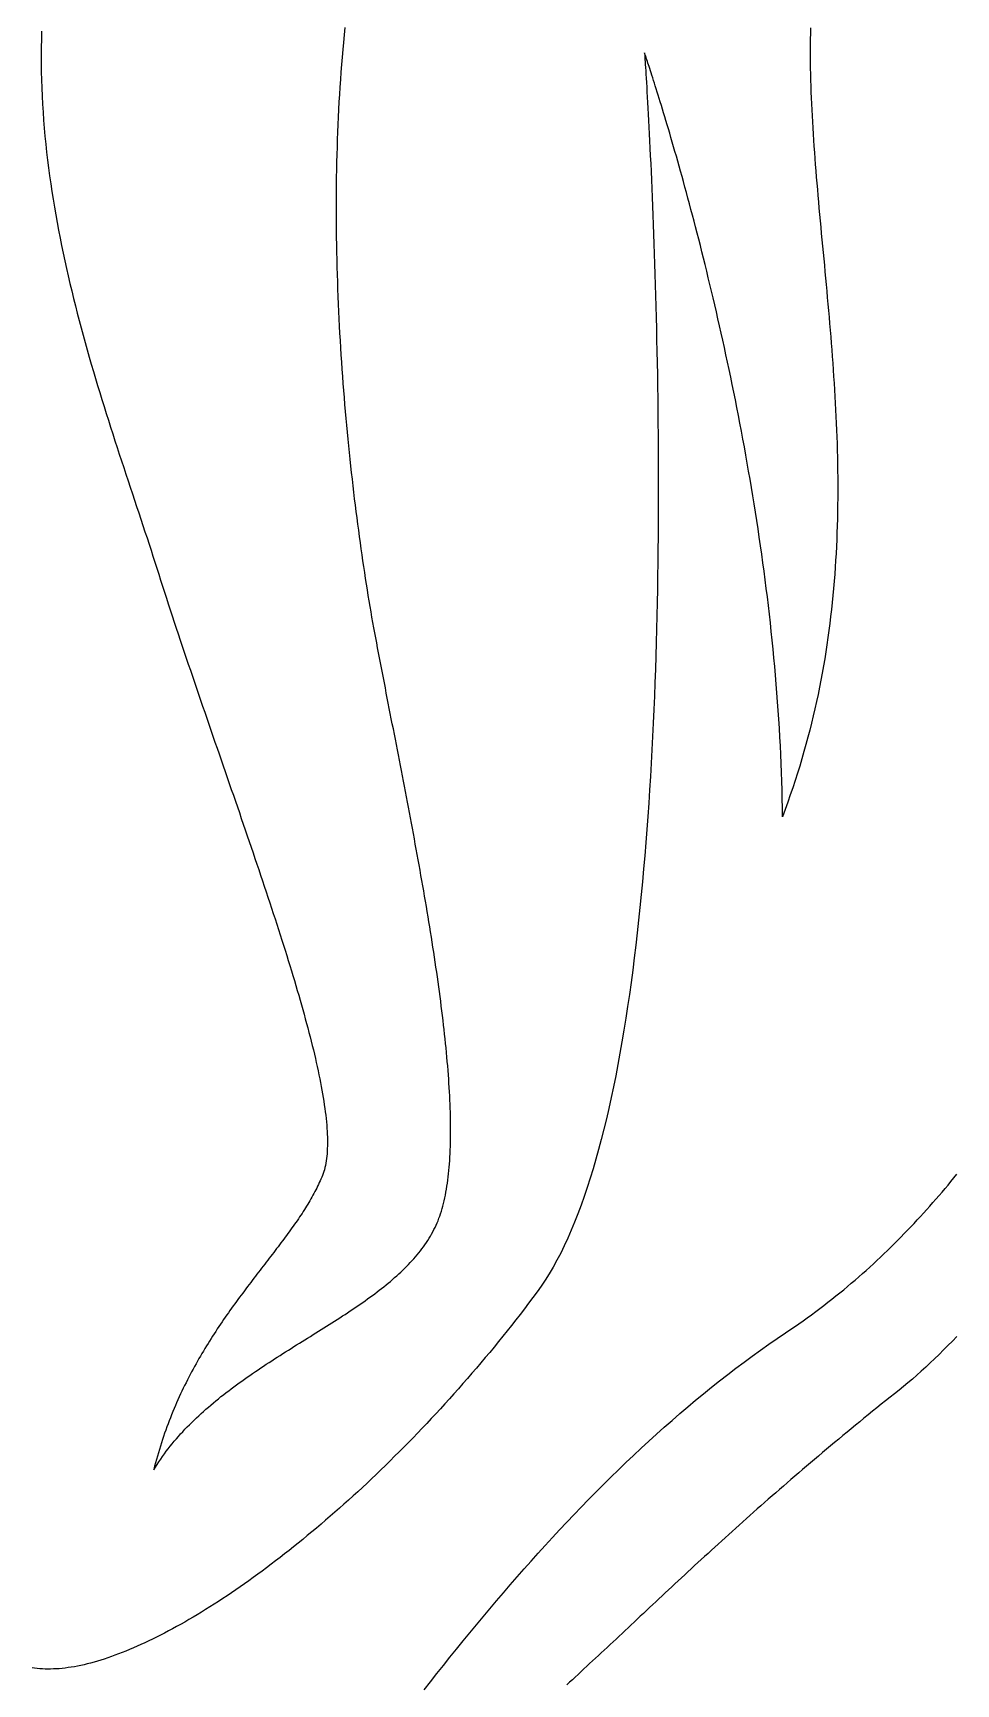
# Model space of a CAD drawing. Extents: x 5 to 105, y 2 to 136.
# Drawn here: x 23.48 to 29.66, y 107.98 to 119.05 of the extents above; entities that cross this region are included whole.
import ezdxf

# ---------------------------------------------------------------- set-up
doc = ezdxf.new("R2010")
doc.units = 0
doc.layers.get('0').update_dxf_attribs({"linetype": 'CONTINUOUS'})

msp = doc.modelspace()

# ---------------------------------------------------------------- linework, layer by layer
at = {"color": 7}
for points in [[(23.5334, 119.062, 0), (23.5319, 119.007, 0), (23.5309, 118.952, 0), (23.5305, 118.898, 0), (23.5307, 118.843, 0), (23.5314, 118.788, 0), (23.5327, 118.734, 0), (23.5346, 118.68, 0), (23.5369, 118.625, 0), (23.5398, 118.571, 0), (23.5432, 118.517, 0), (23.5471, 118.464, 0), (23.5515, 118.41, 0), (23.5563, 118.356, 0), (23.5616, 118.303, 0), (23.5674, 118.25, 0), (23.5736, 118.197, 0), (23.5802, 118.144, 0), (23.5872, 118.091, 0), (23.5947, 118.038, 0), (23.6025, 117.986, 0), (23.6107, 117.934, 0), (23.6193, 117.881, 0), (23.6283, 117.829, 0), (23.6376, 117.778, 0), (23.6473, 117.726, 0), (23.6573, 117.674, 0), (23.6676, 117.623, 0), (23.6782, 117.572, 0), (23.6891, 117.521, 0), (23.7003, 117.47, 0), (23.7117, 117.42, 0), (23.7234, 117.369, 0), (23.7354, 117.319, 0), (23.7476, 117.269, 0), (23.7601, 117.219, 0), (23.7727, 117.17, 0), (23.7856, 117.12, 0), (23.7987, 117.071, 0), (23.8119, 117.022, 0), (23.8253, 116.973, 0), (23.8389, 116.925, 0), (23.8527, 116.876, 0), (23.8665, 116.828, 0), (23.8805, 116.78, 0), (23.8947, 116.733, 0), (23.9089, 116.685, 0), (23.9232, 116.638, 0), (23.9376, 116.591, 0), (23.9521, 116.544, 0), (23.9667, 116.498, 0), (23.9813, 116.452, 0), (23.9959, 116.405, 0), (24.0106, 116.36, 0), (24.0253, 116.314, 0), (24.04, 116.269, 0), (24.0547, 116.224, 0), (24.0694, 116.179, 0), (24.084, 116.135, 0), (24.0986, 116.09, 0), (24.1132, 116.046, 0), (24.1277, 116.003, 0), (24.1422, 115.959, 0), (24.1565, 115.916, 0), (24.1708, 115.873, 0), (24.1849, 115.831, 0), (24.199, 115.788, 0), (24.2129, 115.746, 0), (24.2267, 115.704, 0), (24.2403, 115.663, 0), (24.2538, 115.622, 0), (24.2671, 115.581, 0), (24.2803, 115.54, 0), (24.2932, 115.5, 0), (24.3059, 115.46, 0)], [(25.7865, 114.925, 0), (25.7802, 114.959, 0), (25.7739, 114.992, 0), (25.7676, 115.027, 0), (25.7613, 115.061, 0), (25.7551, 115.096, 0), (25.7488, 115.132, 0), (25.7426, 115.168, 0), (25.7364, 115.204, 0), (25.7303, 115.241, 0), (25.7242, 115.278, 0), (25.7181, 115.316, 0), (25.712, 115.354, 0), (25.706, 115.392, 0), (25.7, 115.431, 0), (25.6941, 115.471, 0), (25.6882, 115.51, 0), (25.6824, 115.55, 0), (25.6766, 115.59, 0), (25.6708, 115.631, 0), (25.6652, 115.672, 0), (25.6596, 115.714, 0), (25.654, 115.755, 0), (25.6485, 115.797, 0), (25.6431, 115.84, 0), (25.6377, 115.883, 0), (25.6325, 115.926, 0), (25.6273, 115.969, 0), (25.6221, 116.013, 0), (25.6171, 116.056, 0), (25.6121, 116.101, 0), (25.6072, 116.145, 0), (25.6025, 116.19, 0), (25.5978, 116.235, 0), (25.5932, 116.28, 0), (25.5886, 116.326, 0), (25.5842, 116.372, 0), (25.5799, 116.418, 0), (25.5757, 116.464, 0), (25.5716, 116.511, 0), (25.5676, 116.557, 0), (25.5637, 116.604, 0), (25.56, 116.651, 0), (25.5563, 116.699, 0), (25.5528, 116.746, 0), (25.5494, 116.794, 0), (25.5461, 116.842, 0), (25.5429, 116.89, 0), (25.5399, 116.938, 0), (25.537, 116.987, 0), (25.5342, 117.035, 0), (25.5316, 117.084, 0), (25.5291, 117.133, 0), (25.5268, 117.182, 0), (25.5246, 117.231, 0), (25.5225, 117.281, 0), (25.5206, 117.33, 0), (25.5189, 117.38, 0), (25.5173, 117.429, 0), (25.5158, 117.479, 0), (25.5146, 117.529, 0), (25.5135, 117.579, 0), (25.5125, 117.629, 0), (25.5117, 117.679, 0), (25.5111, 117.729, 0), (25.5107, 117.779, 0), (25.5104, 117.83, 0), (25.5104, 117.88, 0), (25.5105, 117.93, 0), (25.5107, 117.981, 0), (25.5112, 118.031, 0), (25.5119, 118.082, 0), (25.5127, 118.132, 0), (25.5138, 118.182, 0), (25.515, 118.233, 0), (25.5165, 118.283, 0), (25.5181, 118.334, 0), (25.52, 118.384, 0), (25.522, 118.435, 0), (25.5243, 118.485, 0), (25.5268, 118.536, 0), (25.5294, 118.586, 0), (25.5324, 118.636, 0), (25.5355, 118.686, 0), (25.5388, 118.737, 0), (25.5424, 118.787, 0), (25.5462, 118.837, 0), (25.5503, 118.887, 0), (25.5545, 118.937, 0), (25.559, 118.986, 0), (25.5638, 119.036, 0), (25.5688, 119.086, 0)], [(28.6889, 119.084, 0), (28.688, 119.046, 0), (28.6873, 119.007, 0), (28.6869, 118.968, 0), (28.6867, 118.929, 0), (28.6868, 118.89, 0), (28.6871, 118.851, 0), (28.6876, 118.812, 0), (28.6884, 118.772, 0), (28.6893, 118.733, 0), (28.6905, 118.693, 0), (28.6919, 118.653, 0), (28.6934, 118.613, 0), (28.6951, 118.573, 0), (28.6971, 118.533, 0), (28.6991, 118.493, 0), (28.7014, 118.452, 0), (28.7038, 118.412, 0), (28.7063, 118.371, 0), (28.709, 118.33, 0), (28.7118, 118.289, 0), (28.7147, 118.248, 0), (28.7178, 118.207, 0), (28.721, 118.166, 0), (28.7243, 118.125, 0), (28.7276, 118.083, 0), (28.7311, 118.042, 0), (28.7347, 118, 0), (28.7383, 117.958, 0), (28.742, 117.916, 0), (28.7458, 117.874, 0), (28.7497, 117.832, 0), (28.7535, 117.79, 0), (28.7575, 117.747, 0), (28.7614, 117.705, 0), (28.7654, 117.662, 0), (28.7695, 117.62, 0), (28.7735, 117.577, 0), (28.7775, 117.534, 0), (28.7816, 117.491, 0), (28.7856, 117.448, 0), (28.7897, 117.405, 0), (28.7937, 117.362, 0), (28.7977, 117.318, 0), (28.8016, 117.275, 0), (28.8056, 117.231, 0), (28.8094, 117.188, 0), (28.8133, 117.144, 0), (28.817, 117.1, 0), (28.8207, 117.056, 0), (28.8243, 117.012, 0), (28.8279, 116.968, 0), (28.8313, 116.924, 0), (28.8347, 116.88, 0), (28.838, 116.835, 0), (28.8411, 116.791, 0), (28.8441, 116.746, 0), (28.8471, 116.701, 0), (28.8498, 116.657, 0), (28.8525, 116.612, 0), (28.855, 116.567, 0), (28.8573, 116.522, 0), (28.8595, 116.477, 0), (28.8616, 116.432, 0), (28.8634, 116.386, 0), (28.8651, 116.341, 0), (28.8666, 116.296, 0), (28.8679, 116.25, 0), (28.8691, 116.205, 0), (28.87, 116.159, 0), (28.8707, 116.113, 0), (28.8711, 116.068, 0), (28.8714, 116.022, 0), (28.8714, 115.976, 0), (28.8712, 115.93, 0), (28.8707, 115.884, 0), (28.87, 115.837, 0), (28.869, 115.791, 0), (28.8678, 115.745, 0), (28.8662, 115.698, 0), (28.8644, 115.652, 0), (28.8623, 115.606, 0), (28.86, 115.559, 0), (28.8573, 115.512, 0), (28.8543, 115.466, 0), (28.851, 115.419, 0), (28.8473, 115.372, 0), (28.8433, 115.325, 0), (28.839, 115.278, 0), (28.8344, 115.231, 0), (28.8294, 115.184, 0), (28.824, 115.137, 0), (28.8183, 115.089, 0), (28.8122, 115.042, 0), (28.8057, 114.995, 0), (28.7989, 114.947, 0), (28.7916, 114.9, 0), (28.784, 114.852, 0), (28.7759, 114.805, 0), (28.7675, 114.757, 0), (28.7586, 114.71, 0), (28.7493, 114.662, 0), (28.7395, 114.614, 0), (28.7293, 114.566, 0), (28.7187, 114.518, 0), (28.7076, 114.47, 0), (28.6961, 114.422, 0), (28.684, 114.374, 0), (28.6715, 114.326, 0), (28.6586, 114.278, 0), (28.6451, 114.23, 0), (28.6311, 114.182, 0), (28.6167, 114.133, 0), (28.6017, 114.085, 0), (28.5862, 114.037, 0), (28.5702, 113.988, 0), (28.5536, 113.94, 0), (28.5366, 113.892, 0), (28.5189, 113.843, 0), (28.5007, 113.794, 0)], [(27.5762, 118.915, 0), (27.5763, 118.914, 0), (27.5766, 118.91, 0), (27.577, 118.904, 0), (27.5776, 118.895, 0), (27.5783, 118.884, 0), (27.5791, 118.871, 0), (27.5802, 118.856, 0), (27.5813, 118.838, 0), (27.5826, 118.818, 0), (27.584, 118.796, 0), (27.5855, 118.772, 0), (27.5871, 118.745, 0), (27.5888, 118.717, 0), (27.5906, 118.686, 0), (27.5925, 118.654, 0), (27.5944, 118.619, 0), (27.5965, 118.583, 0), (27.5986, 118.544, 0), (27.6008, 118.504, 0), (27.603, 118.462, 0), (27.6053, 118.418, 0), (27.6076, 118.373, 0), (27.61, 118.325, 0), (27.6124, 118.276, 0), (27.6148, 118.226, 0), (27.6172, 118.173, 0), (27.6197, 118.119, 0), (27.6222, 118.064, 0), (27.6246, 118.007, 0), (27.6271, 117.948, 0), (27.6295, 117.888, 0), (27.632, 117.827, 0), (27.6344, 117.764, 0), (27.6367, 117.7, 0), (27.6391, 117.634, 0), (27.6413, 117.568, 0), (27.6436, 117.5, 0), (27.6458, 117.431, 0), (27.6479, 117.36, 0), (27.65, 117.289, 0), (27.6519, 117.216, 0), (27.6538, 117.142, 0), (27.6556, 117.067, 0), (27.6574, 116.992, 0), (27.659, 116.915, 0), (27.6605, 116.837, 0), (27.6619, 116.759, 0), (27.6632, 116.679, 0), (27.6643, 116.599, 0), (27.6653, 116.518, 0), (27.6662, 116.436, 0), (27.667, 116.353, 0), (27.6676, 116.27, 0), (27.668, 116.186, 0), (27.6683, 116.102, 0), (27.6684, 116.017, 0), (27.6683, 115.931, 0), (27.6681, 115.845, 0), (27.6676, 115.758, 0), (27.667, 115.671, 0), (27.6662, 115.583, 0), (27.6651, 115.495, 0), (27.6639, 115.407, 0), (27.6624, 115.318, 0), (27.6607, 115.229, 0), (27.6588, 115.14, 0), (27.6567, 115.051, 0), (27.6543, 114.961, 0), (27.6516, 114.871, 0), (27.6487, 114.782, 0), (27.6455, 114.692, 0), (27.6421, 114.602, 0), (27.6384, 114.512, 0), (27.6344, 114.422, 0), (27.6301, 114.332, 0), (27.6255, 114.242, 0), (27.6206, 114.153, 0), (27.6154, 114.063, 0), (27.6099, 113.974, 0), (27.6041, 113.885, 0), (27.598, 113.796, 0), (27.5915, 113.708, 0), (27.5847, 113.62, 0), (27.5775, 113.532, 0), (27.57, 113.445, 0), (27.5621, 113.358, 0), (27.5539, 113.272, 0), (27.5453, 113.186, 0), (27.5364, 113.1, 0), (27.527, 113.016, 0), (27.5173, 112.932, 0), (27.5071, 112.848, 0), (27.4966, 112.765, 0), (27.4857, 112.683, 0), (27.4743, 112.602, 0), (27.4625, 112.522, 0), (27.4503, 112.442, 0), (27.4377, 112.363, 0), (27.4247, 112.285, 0), (27.4111, 112.208, 0), (27.3972, 112.132, 0), (27.3828, 112.057, 0), (27.3679, 111.983, 0), (27.3525, 111.91, 0), (27.3367, 111.838, 0), (27.3204, 111.768, 0), (27.3036, 111.698, 0), (27.2863, 111.63, 0), (27.2685, 111.563, 0), (27.2502, 111.497, 0), (27.2314, 111.433, 0), (27.2121, 111.369, 0), (27.1923, 111.308, 0), (27.1719, 111.247, 0), (27.151, 111.188, 0), (27.1295, 111.131, 0), (27.1075, 111.075, 0), (27.0849, 111.021, 0), (27.0618, 110.968, 0), (27.0381, 110.917, 0), (27.0138, 110.867, 0), (26.9889, 110.82, 0), (26.9635, 110.774, 0), (26.9374, 110.729, 0), (26.9108, 110.687, 0), (26.8835, 110.646, 0), (26.8557, 110.607, 0)], [(28.5007, 113.794, 0), (28.5001, 113.854, 0), (28.4991, 113.913, 0), (28.4978, 113.972, 0), (28.4962, 114.032, 0), (28.4943, 114.091, 0), (28.4921, 114.15, 0), (28.4896, 114.21, 0), (28.4868, 114.269, 0), (28.4837, 114.328, 0), (28.4803, 114.388, 0), (28.4767, 114.447, 0), (28.4728, 114.506, 0), (28.4686, 114.565, 0), (28.4641, 114.624, 0), (28.4594, 114.683, 0), (28.4545, 114.742, 0), (28.4493, 114.801, 0), (28.4438, 114.86, 0), (28.4382, 114.918, 0), (28.4323, 114.977, 0), (28.4261, 115.035, 0), (28.4198, 115.093, 0), (28.4133, 115.151, 0), (28.4065, 115.209, 0), (28.3995, 115.267, 0), (28.3924, 115.325, 0), (28.385, 115.382, 0), (28.3775, 115.44, 0), (28.3697, 115.497, 0), (28.3618, 115.554, 0), (28.3538, 115.61, 0), (28.3455, 115.667, 0), (28.3371, 115.723, 0), (28.3286, 115.779, 0), (28.3199, 115.835, 0), (28.311, 115.891, 0), (28.302, 115.946, 0), (28.2929, 116.001, 0), (28.2836, 116.056, 0), (28.2742, 116.111, 0), (28.2647, 116.165, 0), (28.2551, 116.219, 0), (28.2454, 116.273, 0), (28.2356, 116.326, 0), (28.2256, 116.379, 0), (28.2156, 116.432, 0), (28.2055, 116.484, 0), (28.1953, 116.537, 0), (28.1851, 116.588, 0), (28.1747, 116.64, 0), (28.1643, 116.691, 0), (28.1539, 116.741, 0), (28.1433, 116.792, 0), (28.1328, 116.842, 0), (28.1221, 116.891, 0), (28.1115, 116.94, 0), (28.1008, 116.989, 0), (28.0901, 117.037, 0), (28.0793, 117.085, 0), (28.0685, 117.133, 0), (28.0577, 117.18, 0), (28.047, 117.226, 0), (28.0362, 117.273, 0), (28.0254, 117.318, 0), (28.0146, 117.363, 0), (28.0038, 117.408, 0), (27.993, 117.452, 0), (27.9823, 117.496, 0), (27.9716, 117.539, 0), (27.9609, 117.582, 0), (27.9502, 117.624, 0), (27.9396, 117.666, 0), (27.9291, 117.707, 0), (27.9186, 117.748, 0), (27.9082, 117.788, 0), (27.8978, 117.827, 0), (27.8875, 117.866, 0), (27.8772, 117.904, 0), (27.8671, 117.942, 0), (27.857, 117.979, 0), (27.8471, 118.016, 0), (27.8372, 118.052, 0), (27.8274, 118.087, 0), (27.8177, 118.122, 0), (27.8082, 118.156, 0), (27.7987, 118.19, 0), (27.7894, 118.222, 0), (27.7802, 118.255, 0), (27.7711, 118.286, 0), (27.7622, 118.317, 0), (27.7534, 118.347, 0), (27.7448, 118.377, 0), (27.7363, 118.405, 0), (27.728, 118.433, 0), (27.7198, 118.461, 0), (27.7118, 118.487, 0), (27.704, 118.513, 0), (27.6963, 118.539, 0), (27.6889, 118.563, 0), (27.6816, 118.587, 0), (27.6745, 118.61, 0), (27.6677, 118.632, 0), (27.661, 118.653, 0), (27.6545, 118.674, 0), (27.6483, 118.694, 0), (27.6423, 118.713, 0), (27.6365, 118.731, 0), (27.6309, 118.749, 0), (27.6256, 118.765, 0), (27.6205, 118.781, 0), (27.6157, 118.796, 0), (27.6111, 118.81, 0), (27.6068, 118.823, 0), (27.6027, 118.836, 0), (27.5989, 118.847, 0), (27.5954, 118.858, 0), (27.5922, 118.868, 0), (27.5892, 118.876, 0), (27.5865, 118.884, 0), (27.5842, 118.891, 0), (27.5821, 118.898, 0), (27.5803, 118.903, 0), (27.5788, 118.907, 0), (27.5777, 118.91, 0), (27.5769, 118.913, 0), (27.5764, 118.914, 0), (27.5762, 118.915, 0)], [(24.3059, 115.46, 0), (24.3186, 115.42, 0), (24.3314, 115.38, 0), (24.3442, 115.34, 0), (24.3572, 115.3, 0), (24.3702, 115.26, 0), (24.3832, 115.22, 0), (24.3964, 115.18, 0), (24.4096, 115.14, 0), (24.4229, 115.099, 0), (24.4362, 115.059, 0), (24.4496, 115.019, 0), (24.4631, 114.978, 0), (24.4766, 114.938, 0), (24.4901, 114.898, 0), (24.5037, 114.857, 0), (24.5173, 114.817, 0), (24.531, 114.777, 0), (24.5446, 114.736, 0), (24.5583, 114.696, 0), (24.5721, 114.656, 0), (24.5858, 114.615, 0), (24.5996, 114.575, 0), (24.6134, 114.535, 0), (24.6272, 114.495, 0), (24.641, 114.454, 0), (24.6548, 114.414, 0), (24.6685, 114.374, 0), (24.6823, 114.334, 0), (24.6961, 114.294, 0), (24.7099, 114.254, 0), (24.7236, 114.215, 0), (24.7373, 114.175, 0), (24.7511, 114.135, 0), (24.7647, 114.096, 0), (24.7784, 114.056, 0), (24.792, 114.017, 0), (24.8056, 113.977, 0), (24.8191, 113.938, 0), (24.8326, 113.899, 0), (24.846, 113.86, 0), (24.8594, 113.821, 0), (24.8727, 113.782, 0), (24.886, 113.743, 0), (24.8992, 113.705, 0), (24.9123, 113.666, 0), (24.9254, 113.628, 0), (24.9384, 113.59, 0), (24.9513, 113.552, 0), (24.9641, 113.514, 0), (24.9769, 113.476, 0), (24.9895, 113.439, 0), (25.0021, 113.402, 0), (25.0146, 113.364, 0), (25.0269, 113.327, 0), (25.0392, 113.29, 0), (25.0514, 113.254, 0), (25.0634, 113.217, 0), (25.0753, 113.181, 0), (25.0871, 113.145, 0), (25.0988, 113.109, 0), (25.1104, 113.073, 0), (25.1219, 113.038, 0), (25.1332, 113.002, 0), (25.1443, 112.967, 0), (25.1554, 112.932, 0), (25.1663, 112.898, 0), (25.177, 112.863, 0), (25.1876, 112.829, 0), (25.198, 112.795, 0), (25.2083, 112.761, 0), (25.2184, 112.728, 0), (25.2284, 112.695, 0), (25.2382, 112.662, 0), (25.2478, 112.629, 0), (25.2572, 112.597, 0), (25.2665, 112.564, 0), (25.2756, 112.533, 0), (25.2844, 112.501, 0), (25.2932, 112.47, 0), (25.3017, 112.439, 0), (25.31, 112.408, 0), (25.3181, 112.377, 0), (25.326, 112.347, 0), (25.3337, 112.317, 0), (25.3412, 112.288, 0), (25.3484, 112.259, 0), (25.3555, 112.23, 0), (25.3623, 112.201, 0), (25.3689, 112.173, 0), (25.3753, 112.145, 0), (25.3814, 112.118, 0), (25.3873, 112.09, 0), (25.393, 112.064, 0), (25.3984, 112.037, 0), (25.4036, 112.011, 0), (25.4085, 111.985, 0), (25.4131, 111.96, 0), (25.4175, 111.935, 0), (25.4217, 111.91, 0), (25.4255, 111.886, 0), (25.4291, 111.862, 0), (25.4325, 111.838, 0), (25.4355, 111.815, 0), (25.4383, 111.792, 0), (25.4408, 111.77, 0), (25.443, 111.748, 0), (25.4449, 111.726, 0), (25.4465, 111.705, 0), (25.4478, 111.684, 0), (25.4489, 111.664, 0), (25.4496, 111.644, 0), (25.45, 111.625, 0), (25.45, 111.606, 0), (25.4498, 111.587, 0), (25.4493, 111.569, 0), (25.4484, 111.552, 0), (25.4472, 111.534, 0), (25.4457, 111.518, 0), (25.4438, 111.501, 0), (25.4416, 111.486, 0), (25.439, 111.47, 0), (25.4361, 111.455, 0), (25.4329, 111.441, 0), (25.4293, 111.427, 0), (25.4254, 111.414, 0), (25.421, 111.401, 0), (25.4164, 111.388, 0)], [(26.1978, 111.101, 0), (26.2035, 111.116, 0), (26.209, 111.132, 0), (26.2142, 111.149, 0), (26.2192, 111.166, 0), (26.224, 111.183, 0), (26.2286, 111.201, 0), (26.2329, 111.219, 0), (26.237, 111.238, 0), (26.2409, 111.257, 0), (26.2446, 111.276, 0), (26.248, 111.296, 0), (26.2513, 111.316, 0), (26.2543, 111.336, 0), (26.2572, 111.357, 0), (26.2598, 111.378, 0), (26.2622, 111.399, 0), (26.2644, 111.421, 0), (26.2665, 111.443, 0), (26.2683, 111.465, 0), (26.2699, 111.488, 0), (26.2713, 111.511, 0), (26.2726, 111.535, 0), (26.2736, 111.559, 0), (26.2745, 111.583, 0), (26.2752, 111.607, 0), (26.2757, 111.632, 0), (26.276, 111.657, 0), (26.2762, 111.682, 0), (26.2762, 111.707, 0), (26.276, 111.733, 0), (26.2756, 111.759, 0), (26.2751, 111.786, 0), (26.2744, 111.812, 0), (26.2735, 111.839, 0), (26.2725, 111.867, 0), (26.2713, 111.894, 0), (26.2699, 111.922, 0), (26.2684, 111.95, 0), (26.2668, 111.978, 0), (26.265, 112.007, 0), (26.263, 112.035, 0), (26.2609, 112.064, 0), (26.2587, 112.093, 0), (26.2563, 112.123, 0), (26.2538, 112.152, 0), (26.2512, 112.182, 0), (26.2484, 112.212, 0), (26.2454, 112.243, 0), (26.2424, 112.273, 0), (26.2392, 112.304, 0), (26.2359, 112.335, 0), (26.2325, 112.366, 0), (26.2289, 112.397, 0), (26.2253, 112.428, 0), (26.2215, 112.46, 0), (26.2176, 112.492, 0), (26.2136, 112.524, 0), (26.2094, 112.556, 0), (26.2052, 112.588, 0), (26.2009, 112.621, 0), (26.1964, 112.653, 0), (26.1919, 112.686, 0), (26.1873, 112.719, 0), (26.1825, 112.752, 0), (26.1777, 112.785, 0), (26.1728, 112.818, 0), (26.1678, 112.852, 0), (26.1627, 112.885, 0), (26.1575, 112.919, 0), (26.1522, 112.953, 0), (26.1468, 112.987, 0), (26.1414, 113.021, 0), (26.1359, 113.055, 0), (26.1303, 113.089, 0), (26.1247, 113.123, 0), (26.119, 113.158, 0), (26.1132, 113.192, 0), (26.1073, 113.227, 0), (26.1014, 113.261, 0), (26.0954, 113.296, 0), (26.0894, 113.331, 0), (26.0833, 113.365, 0), (26.0771, 113.4, 0), (26.0709, 113.435, 0), (26.0647, 113.47, 0), (26.0584, 113.505, 0), (26.052, 113.54, 0), (26.0456, 113.575, 0), (26.0392, 113.61, 0), (26.0327, 113.646, 0), (26.0262, 113.681, 0), (26.0197, 113.716, 0), (26.0131, 113.751, 0), (26.0065, 113.786, 0), (25.9999, 113.822, 0), (25.9932, 113.857, 0), (25.9865, 113.892, 0), (25.9799, 113.927, 0), (25.9731, 113.962, 0), (25.9664, 113.998, 0), (25.9597, 114.033, 0), (25.9529, 114.068, 0), (25.9461, 114.103, 0), (25.9393, 114.138, 0), (25.9326, 114.173, 0), (25.9258, 114.208, 0), (25.919, 114.243, 0), (25.9122, 114.278, 0), (25.9054, 114.313, 0), (25.8986, 114.347, 0), (25.8919, 114.382, 0), (25.8851, 114.417, 0), (25.8784, 114.451, 0), (25.8716, 114.486, 0), (25.8649, 114.52, 0), (25.8582, 114.555, 0), (25.8516, 114.589, 0), (25.8449, 114.623, 0), (25.8383, 114.657, 0), (25.8317, 114.691, 0), (25.8251, 114.725, 0), (25.8186, 114.759, 0), (25.8121, 114.792, 0), (25.8056, 114.826, 0), (25.7992, 114.859, 0), (25.7928, 114.892, 0), (25.7865, 114.925, 0)], [(25.4164, 111.388, 0), (25.4114, 111.376, 0), (25.4063, 111.364, 0), (25.401, 111.352, 0), (25.3956, 111.34, 0), (25.3899, 111.328, 0), (25.3842, 111.316, 0), (25.3782, 111.304, 0), (25.3721, 111.292, 0), (25.3658, 111.28, 0), (25.3594, 111.268, 0), (25.3529, 111.255, 0), (25.3462, 111.243, 0), (25.3393, 111.231, 0), (25.3323, 111.219, 0), (25.3252, 111.207, 0), (25.3179, 111.195, 0), (25.3105, 111.183, 0), (25.303, 111.171, 0), (25.2953, 111.159, 0), (25.2876, 111.146, 0), (25.2797, 111.134, 0), (25.2716, 111.122, 0), (25.2635, 111.11, 0), (25.2552, 111.098, 0), (25.2468, 111.085, 0), (25.2384, 111.073, 0), (25.2298, 111.061, 0), (25.2211, 111.048, 0), (25.2123, 111.036, 0), (25.2034, 111.024, 0), (25.1944, 111.011, 0), (25.1853, 110.999, 0), (25.1761, 110.986, 0), (25.1669, 110.974, 0), (25.1575, 110.961, 0), (25.1481, 110.949, 0), (25.1386, 110.936, 0), (25.129, 110.923, 0), (25.1193, 110.91, 0), (25.1096, 110.898, 0), (25.0998, 110.885, 0), (25.0899, 110.872, 0), (25.0799, 110.859, 0), (25.0699, 110.846, 0), (25.0599, 110.833, 0), (25.0497, 110.82, 0), (25.0396, 110.806, 0), (25.0293, 110.793, 0), (25.0191, 110.78, 0), (25.0088, 110.767, 0), (24.9984, 110.753, 0), (24.988, 110.74, 0), (24.9775, 110.726, 0), (24.9671, 110.712, 0), (24.9566, 110.699, 0), (24.946, 110.685, 0), (24.9354, 110.671, 0), (24.9248, 110.657, 0), (24.9142, 110.643, 0), (24.9036, 110.629, 0), (24.8929, 110.615, 0), (24.8823, 110.6, 0), (24.8716, 110.586, 0), (24.8609, 110.572, 0), (24.8502, 110.557, 0), (24.8395, 110.542, 0), (24.8288, 110.528, 0), (24.8181, 110.513, 0), (24.8074, 110.498, 0), (24.7967, 110.483, 0), (24.7861, 110.468, 0), (24.7754, 110.453, 0), (24.7648, 110.437, 0), (24.7541, 110.422, 0), (24.7435, 110.406, 0), (24.7329, 110.391, 0), (24.7224, 110.375, 0), (24.7118, 110.359, 0), (24.7013, 110.343, 0), (24.6909, 110.327, 0), (24.6804, 110.311, 0), (24.67, 110.295, 0), (24.6597, 110.278, 0), (24.6494, 110.262, 0), (24.6391, 110.245, 0), (24.6289, 110.228, 0), (24.6187, 110.211, 0), (24.6086, 110.194, 0), (24.5986, 110.177, 0), (24.5886, 110.16, 0), (24.5786, 110.142, 0), (24.5688, 110.125, 0), (24.559, 110.107, 0), (24.5493, 110.089, 0), (24.5396, 110.071, 0), (24.53, 110.053, 0), (24.5205, 110.035, 0), (24.5111, 110.017, 0), (24.5018, 109.998, 0), (24.4926, 109.98, 0), (24.4834, 109.961, 0), (24.4743, 109.942, 0), (24.4654, 109.923, 0), (24.4565, 109.903, 0), (24.4477, 109.884, 0), (24.439, 109.864, 0), (24.4305, 109.845, 0), (24.422, 109.825, 0), (24.4137, 109.805, 0), (24.4054, 109.784, 0), (24.3973, 109.764, 0), (24.3893, 109.743, 0), (24.3814, 109.723, 0), (24.3737, 109.702, 0), (24.3661, 109.681, 0), (24.3586, 109.66, 0), (24.3512, 109.638, 0), (24.3439, 109.617, 0), (24.3369, 109.595, 0), (24.3299, 109.573, 0), (24.3231, 109.551, 0), (24.3164, 109.529, 0), (24.3099, 109.506, 0), (24.3035, 109.483, 0), (24.2973, 109.461, 0), (24.2912, 109.438, 0), (24.2853, 109.414, 0)], [(28.5213, 110.333, 0), (28.5511, 110.353, 0), (28.5806, 110.373, 0), (28.6098, 110.393, 0), (28.6387, 110.413, 0), (28.6672, 110.434, 0), (28.6955, 110.454, 0), (28.7235, 110.475, 0), (28.7511, 110.496, 0), (28.7785, 110.517, 0), (28.8056, 110.538, 0), (28.8325, 110.559, 0), (28.859, 110.58, 0), (28.8853, 110.601, 0), (28.9113, 110.622, 0), (28.9371, 110.644, 0), (28.9626, 110.665, 0), (28.9879, 110.687, 0), (29.0129, 110.708, 0), (29.0376, 110.73, 0), (29.0622, 110.752, 0), (29.0865, 110.774, 0), (29.1105, 110.796, 0), (29.1344, 110.818, 0), (29.158, 110.84, 0), (29.1814, 110.863, 0), (29.2046, 110.885, 0), (29.2276, 110.907, 0), (29.2504, 110.93, 0), (29.273, 110.953, 0), (29.2953, 110.975, 0), (29.3176, 110.998, 0), (29.3396, 111.021, 0), (29.3614, 111.044, 0), (29.3831, 111.067, 0), (29.4046, 111.09, 0), (29.4259, 111.113, 0), (29.447, 111.136, 0), (29.468, 111.159, 0), (29.4889, 111.183, 0), (29.5096, 111.206, 0), (29.5301, 111.23, 0), (29.5505, 111.253, 0), (29.5708, 111.277, 0), (29.5909, 111.3, 0), (29.6109, 111.324, 0), (29.6308, 111.348, 0), (29.6506, 111.372, 0), (29.6703, 111.396, 0)], [(24.2853, 109.414, 0), (24.2966, 109.433, 0), (24.3082, 109.451, 0), (24.32, 109.469, 0), (24.3321, 109.487, 0), (24.3444, 109.504, 0), (24.357, 109.522, 0), (24.3698, 109.539, 0), (24.3828, 109.556, 0), (24.3961, 109.573, 0), (24.4096, 109.589, 0), (24.4233, 109.606, 0), (24.4373, 109.622, 0), (24.4514, 109.639, 0), (24.4657, 109.655, 0), (24.4803, 109.67, 0), (24.495, 109.686, 0), (24.51, 109.702, 0), (24.5251, 109.717, 0), (24.5404, 109.732, 0), (24.5558, 109.747, 0), (24.5715, 109.762, 0), (24.5873, 109.777, 0), (24.6032, 109.792, 0), (24.6193, 109.806, 0), (24.6356, 109.821, 0), (24.652, 109.835, 0), (24.6686, 109.849, 0), (24.6853, 109.863, 0), (24.7021, 109.877, 0), (24.719, 109.891, 0), (24.7361, 109.905, 0), (24.7533, 109.918, 0), (24.7706, 109.932, 0), (24.788, 109.945, 0), (24.8055, 109.958, 0), (24.8231, 109.972, 0), (24.8408, 109.985, 0), (24.8586, 109.998, 0), (24.8765, 110.01, 0), (24.8944, 110.023, 0), (24.9124, 110.036, 0), (24.9305, 110.048, 0), (24.9486, 110.061, 0), (24.9668, 110.073, 0), (24.9851, 110.086, 0), (25.0034, 110.098, 0), (25.0218, 110.11, 0), (25.0401, 110.122, 0), (25.0586, 110.134, 0), (25.077, 110.146, 0), (25.0955, 110.158, 0), (25.114, 110.17, 0), (25.1325, 110.182, 0), (25.151, 110.194, 0), (25.1695, 110.206, 0), (25.188, 110.217, 0), (25.2065, 110.229, 0), (25.225, 110.241, 0), (25.2435, 110.252, 0), (25.262, 110.264, 0), (25.2804, 110.275, 0), (25.2988, 110.287, 0), (25.3172, 110.298, 0), (25.3356, 110.309, 0), (25.3539, 110.321, 0), (25.3721, 110.332, 0), (25.3903, 110.344, 0), (25.4084, 110.355, 0), (25.4265, 110.366, 0), (25.4445, 110.378, 0), (25.4624, 110.389, 0), (25.4802, 110.4, 0), (25.498, 110.412, 0), (25.5157, 110.423, 0), (25.5333, 110.434, 0), (25.5507, 110.446, 0), (25.5681, 110.457, 0), (25.5854, 110.468, 0), (25.6025, 110.48, 0), (25.6196, 110.491, 0), (25.6365, 110.502, 0), (25.6533, 110.514, 0), (25.6699, 110.525, 0), (25.6865, 110.537, 0), (25.7028, 110.548, 0), (25.7191, 110.56, 0), (25.7352, 110.572, 0), (25.7511, 110.583, 0), (25.7668, 110.595, 0), (25.7824, 110.607, 0), (25.7979, 110.619, 0), (25.8131, 110.63, 0), (25.8282, 110.642, 0), (25.843, 110.654, 0), (25.8577, 110.666, 0), (25.8722, 110.678, 0), (25.8865, 110.691, 0), (25.9006, 110.703, 0), (25.9145, 110.715, 0), (25.9281, 110.728, 0), (25.9416, 110.74, 0), (25.9548, 110.753, 0), (25.9678, 110.765, 0), (25.9805, 110.778, 0), (25.993, 110.791, 0), (26.0053, 110.804, 0), (26.0173, 110.817, 0), (26.0291, 110.83, 0), (26.0406, 110.843, 0), (26.0518, 110.856, 0), (26.0628, 110.87, 0), (26.0735, 110.883, 0), (26.0839, 110.897, 0), (26.0941, 110.91, 0), (26.1039, 110.924, 0), (26.1135, 110.938, 0), (26.1227, 110.952, 0), (26.1317, 110.967, 0), (26.1403, 110.981, 0), (26.1486, 110.995, 0), (26.1567, 111.01, 0), (26.1643, 111.025, 0), (26.1717, 111.04, 0), (26.1787, 111.055, 0), (26.1854, 111.07, 0), (26.1918, 111.085, 0), (26.1978, 111.101, 0)], [(26.8557, 110.607, 0), (26.8274, 110.569, 0), (26.799, 110.532, 0), (26.7705, 110.494, 0), (26.7418, 110.457, 0), (26.7131, 110.42, 0), (26.6841, 110.383, 0), (26.6551, 110.347, 0), (26.626, 110.31, 0), (26.5967, 110.274, 0), (26.5673, 110.238, 0), (26.5378, 110.202, 0), (26.5082, 110.167, 0), (26.4785, 110.132, 0), (26.4488, 110.096, 0), (26.4189, 110.062, 0), (26.3889, 110.027, 0), (26.3589, 109.993, 0), (26.3287, 109.958, 0), (26.2985, 109.924, 0), (26.2683, 109.891, 0), (26.2379, 109.857, 0), (26.2075, 109.824, 0), (26.177, 109.791, 0), (26.1465, 109.758, 0), (26.1159, 109.726, 0), (26.0853, 109.693, 0), (26.0546, 109.661, 0), (26.0239, 109.629, 0), (25.9932, 109.598, 0), (25.9624, 109.567, 0), (25.9316, 109.536, 0), (25.9007, 109.505, 0), (25.8699, 109.474, 0), (25.839, 109.444, 0), (25.8081, 109.414, 0), (25.7772, 109.384, 0), (25.7463, 109.355, 0), (25.7154, 109.326, 0), (25.6845, 109.297, 0), (25.6536, 109.268, 0), (25.6227, 109.24, 0), (25.5918, 109.212, 0), (25.5609, 109.184, 0), (25.5301, 109.157, 0), (25.4992, 109.13, 0), (25.4684, 109.103, 0), (25.4377, 109.076, 0), (25.4069, 109.05, 0), (25.3762, 109.024, 0), (25.3456, 108.998, 0), (25.315, 108.973, 0), (25.2845, 108.948, 0), (25.254, 108.923, 0), (25.2235, 108.899, 0), (25.1932, 108.874, 0), (25.1629, 108.851, 0), (25.1326, 108.827, 0), (25.1025, 108.804, 0), (25.0724, 108.781, 0), (25.0424, 108.758, 0), (25.0125, 108.736, 0), (24.9827, 108.714, 0), (24.9529, 108.693, 0), (24.9233, 108.671, 0), (24.8938, 108.65, 0), (24.8643, 108.63, 0), (24.835, 108.61, 0), (24.8058, 108.59, 0), (24.7767, 108.57, 0), (24.7478, 108.551, 0), (24.7189, 108.532, 0), (24.6902, 108.514, 0), (24.6616, 108.495, 0), (24.6332, 108.478, 0), (24.6049, 108.46, 0), (24.5767, 108.443, 0), (24.5487, 108.426, 0), (24.5209, 108.41, 0), (24.4932, 108.394, 0), (24.4656, 108.378, 0), (24.4382, 108.363, 0), (24.411, 108.348, 0), (24.384, 108.334, 0), (24.3571, 108.319, 0), (24.3304, 108.306, 0), (24.3039, 108.292, 0), (24.2776, 108.279, 0), (24.2515, 108.267, 0), (24.2255, 108.254, 0), (24.1998, 108.243, 0), (24.1742, 108.231, 0), (24.1489, 108.22, 0), (24.1238, 108.209, 0), (24.0989, 108.199, 0), (24.0742, 108.189, 0), (24.0497, 108.18, 0), (24.0254, 108.171, 0), (24.0014, 108.162, 0), (23.9776, 108.154, 0), (23.9541, 108.146, 0), (23.9308, 108.139, 0), (23.9077, 108.132, 0), (23.8849, 108.125, 0), (23.8623, 108.119, 0), (23.84, 108.113, 0), (23.818, 108.108, 0), (23.7962, 108.103, 0), (23.7746, 108.098, 0), (23.7534, 108.094, 0), (23.7324, 108.091, 0), (23.7117, 108.088, 0), (23.6913, 108.085, 0), (23.6712, 108.083, 0), (23.6513, 108.081, 0), (23.6318, 108.079, 0), (23.6126, 108.079, 0), (23.5936, 108.078, 0), (23.575, 108.078, 0), (23.5566, 108.078, 0), (23.5386, 108.079, 0), (23.5209, 108.081, 0), (23.5036, 108.082, 0), (23.4865, 108.085, 0), (23.4698, 108.087, 0)], [(26.0984, 107.939, 0), (26.1412, 107.994, 0), (26.1843, 108.049, 0), (26.2276, 108.103, 0), (26.2712, 108.158, 0), (26.3151, 108.212, 0), (26.3592, 108.267, 0), (26.4037, 108.321, 0), (26.4484, 108.375, 0), (26.4933, 108.429, 0), (26.5386, 108.483, 0), (26.5841, 108.537, 0), (26.6299, 108.59, 0), (26.676, 108.644, 0), (26.7224, 108.697, 0), (26.769, 108.75, 0), (26.8159, 108.803, 0), (26.8631, 108.855, 0), (26.9106, 108.908, 0), (26.9583, 108.96, 0), (27.0064, 109.012, 0), (27.0547, 109.063, 0), (27.1033, 109.114, 0), (27.1521, 109.165, 0), (27.2013, 109.216, 0), (27.2507, 109.266, 0), (27.3004, 109.316, 0), (27.3504, 109.365, 0), (27.4006, 109.414, 0), (27.4512, 109.463, 0), (27.502, 109.511, 0), (27.5531, 109.559, 0), (27.6045, 109.607, 0), (27.6562, 109.654, 0), (27.7081, 109.7, 0), (27.7603, 109.746, 0), (27.8129, 109.792, 0), (27.8657, 109.837, 0), (27.9187, 109.881, 0), (27.9721, 109.925, 0), (28.0257, 109.969, 0), (28.0797, 110.012, 0), (28.1339, 110.054, 0), (28.1884, 110.096, 0), (28.2432, 110.137, 0), (28.2982, 110.177, 0), (28.3536, 110.217, 0), (28.4092, 110.256, 0), (28.4651, 110.295, 0), (28.5213, 110.333, 0)], [(29.6702, 110.309, 0), (29.6402, 110.278, 0), (29.6103, 110.248, 0), (29.5805, 110.218, 0), (29.5507, 110.188, 0), (29.521, 110.159, 0), (29.4913, 110.131, 0), (29.4615, 110.103, 0), (29.4318, 110.076, 0), (29.402, 110.049, 0), (29.3722, 110.023, 0), (29.3423, 109.998, 0), (29.3123, 109.973, 0), (29.2823, 109.949, 0)], [(29.2823, 109.949, 0), (29.2522, 109.925, 0), (29.2224, 109.901, 0), (29.1927, 109.878, 0), (29.1633, 109.854, 0), (29.134, 109.831, 0), (29.1049, 109.807, 0), (29.0759, 109.784, 0), (29.0472, 109.76, 0), (29.0186, 109.737, 0), (28.9902, 109.714, 0), (28.9619, 109.69, 0), (28.9338, 109.667, 0), (28.9059, 109.644, 0), (28.8782, 109.621, 0), (28.8506, 109.598, 0), (28.8232, 109.575, 0), (28.796, 109.552, 0), (28.7689, 109.53, 0), (28.742, 109.507, 0), (28.7152, 109.484, 0), (28.6886, 109.462, 0), (28.6622, 109.439, 0), (28.6359, 109.417, 0), (28.6097, 109.394, 0), (28.5837, 109.372, 0), (28.5579, 109.35, 0), (28.5322, 109.327, 0), (28.5067, 109.305, 0), (28.4813, 109.283, 0), (28.456, 109.261, 0), (28.4309, 109.239, 0), (28.4059, 109.217, 0), (28.3811, 109.195, 0), (28.3564, 109.173, 0), (28.3319, 109.152, 0), (28.3074, 109.13, 0), (28.2831, 109.108, 0), (28.259, 109.087, 0), (28.235, 109.065, 0), (28.2111, 109.044, 0), (28.1873, 109.023, 0), (28.1637, 109.001, 0), (28.1402, 108.98, 0), (28.1168, 108.959, 0), (28.0935, 108.938, 0), (28.0704, 108.917, 0), (28.0474, 108.896, 0), (28.0244, 108.875, 0), (28.0017, 108.854, 0), (27.979, 108.833, 0), (27.9564, 108.813, 0), (27.934, 108.792, 0), (27.9116, 108.772, 0), (27.8894, 108.751, 0), (27.8673, 108.731, 0), (27.8453, 108.71, 0), (27.8234, 108.69, 0), (27.8016, 108.67, 0), (27.7799, 108.65, 0), (27.7583, 108.63, 0), (27.7368, 108.61, 0), (27.7154, 108.59, 0), (27.6941, 108.57, 0), (27.6728, 108.55, 0), (27.6517, 108.53, 0), (27.6307, 108.511, 0), (27.6098, 108.491, 0), (27.5889, 108.472, 0), (27.5682, 108.452, 0), (27.5475, 108.433, 0), (27.5269, 108.413, 0), (27.5064, 108.394, 0), (27.486, 108.375, 0), (27.4656, 108.356, 0), (27.4454, 108.337, 0), (27.4252, 108.318, 0), (27.4051, 108.299, 0), (27.3851, 108.28, 0), (27.3651, 108.262, 0), (27.3452, 108.243, 0), (27.3254, 108.224, 0), (27.3056, 108.206, 0), (27.286, 108.188, 0), (27.2664, 108.169, 0), (27.2468, 108.151, 0), (27.2273, 108.133, 0), (27.2079, 108.115, 0), (27.1885, 108.097, 0), (27.1692, 108.079, 0), (27.15, 108.061, 0), (27.1308, 108.043, 0), (27.1116, 108.025, 0), (27.0926, 108.007, 0), (27.0735, 107.99, 0), (27.0545, 107.972, 0)]]:
    msp.add_polyline3d(points, dxfattribs=at)

doc.saveas('drawing.dxf')
